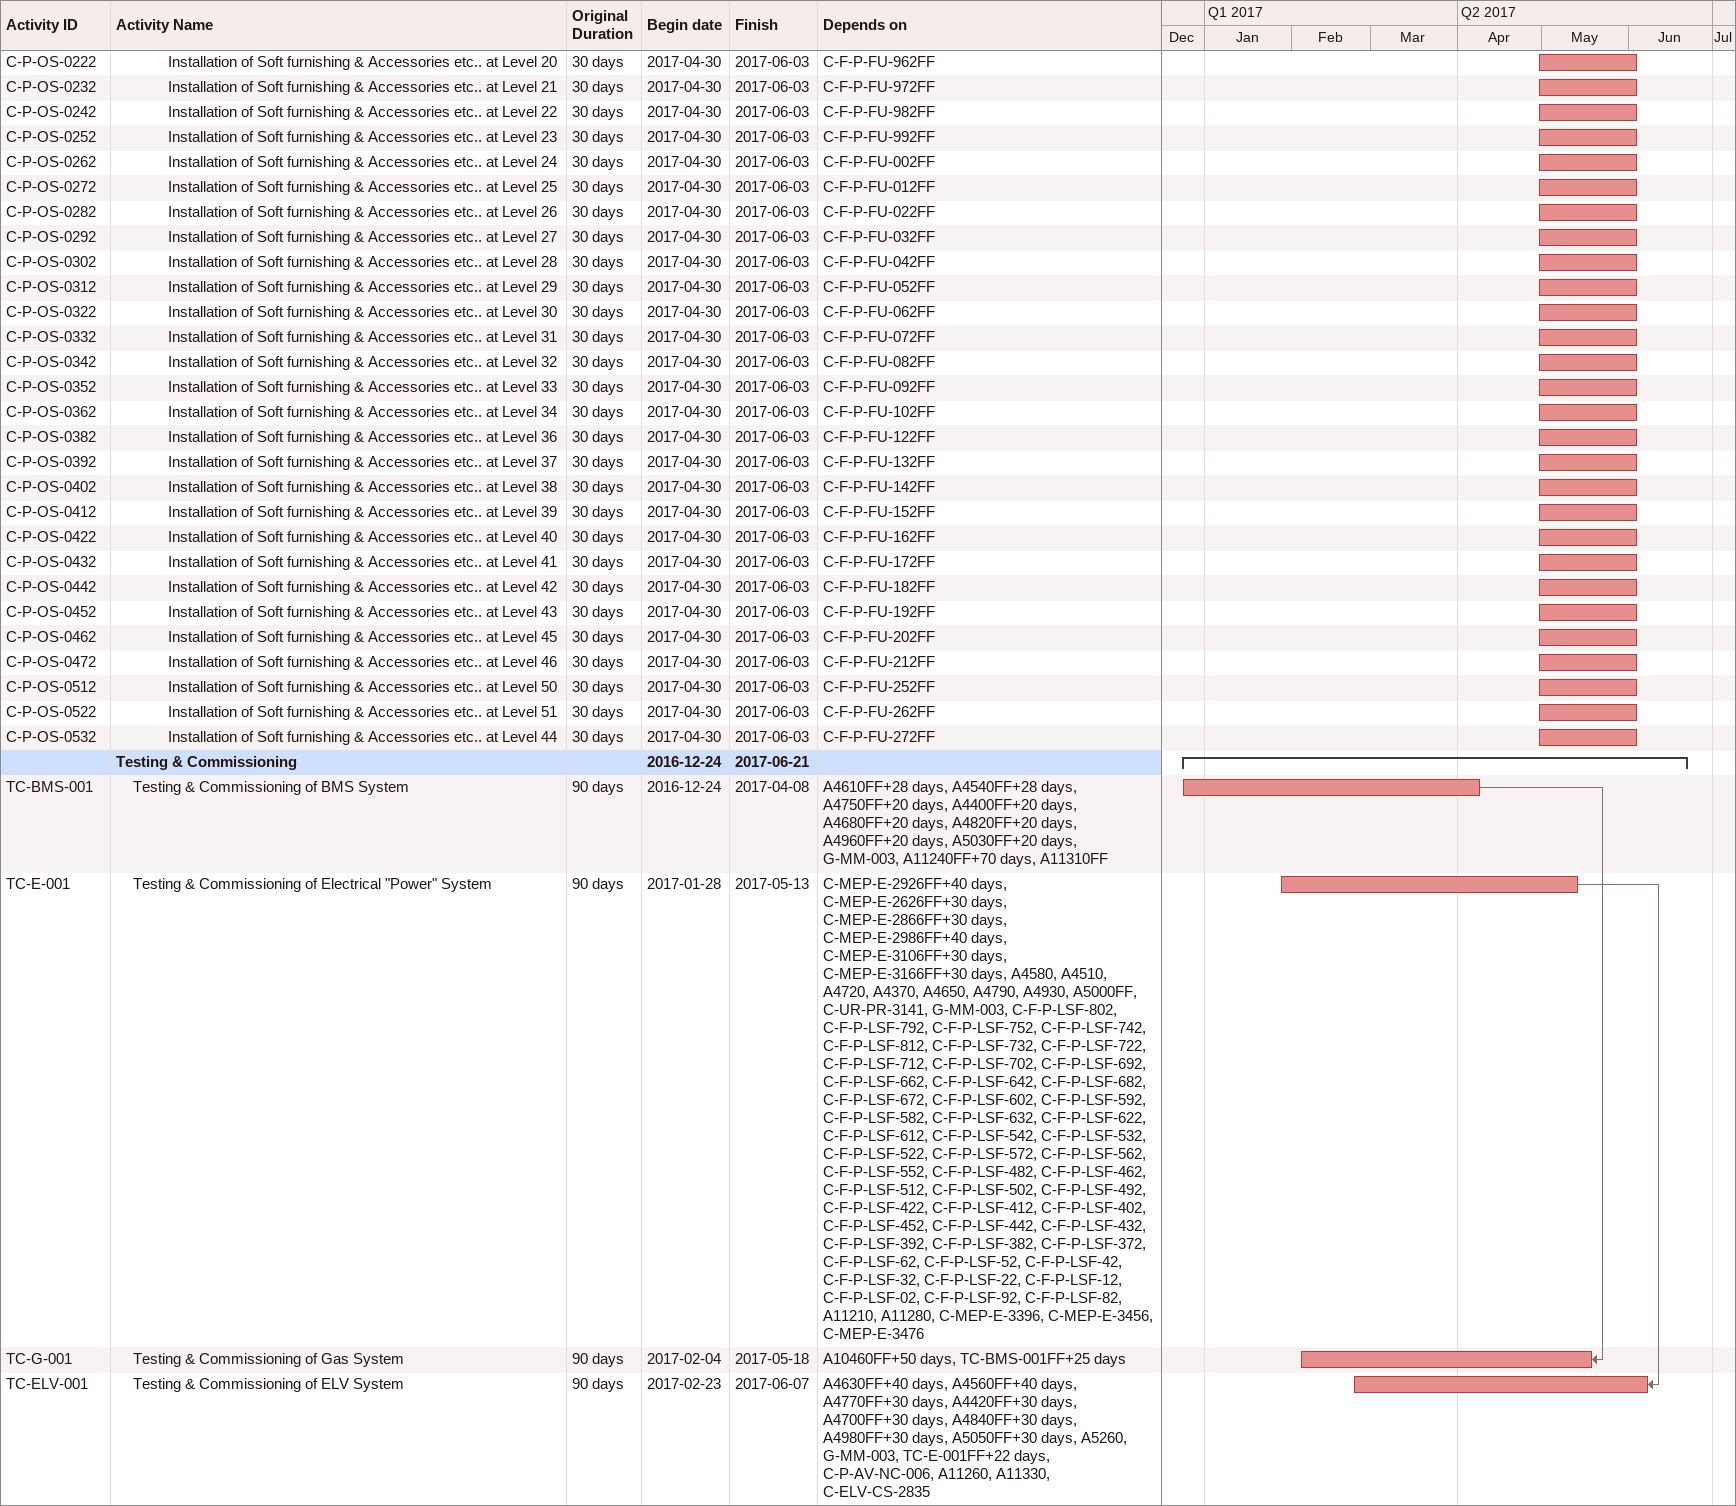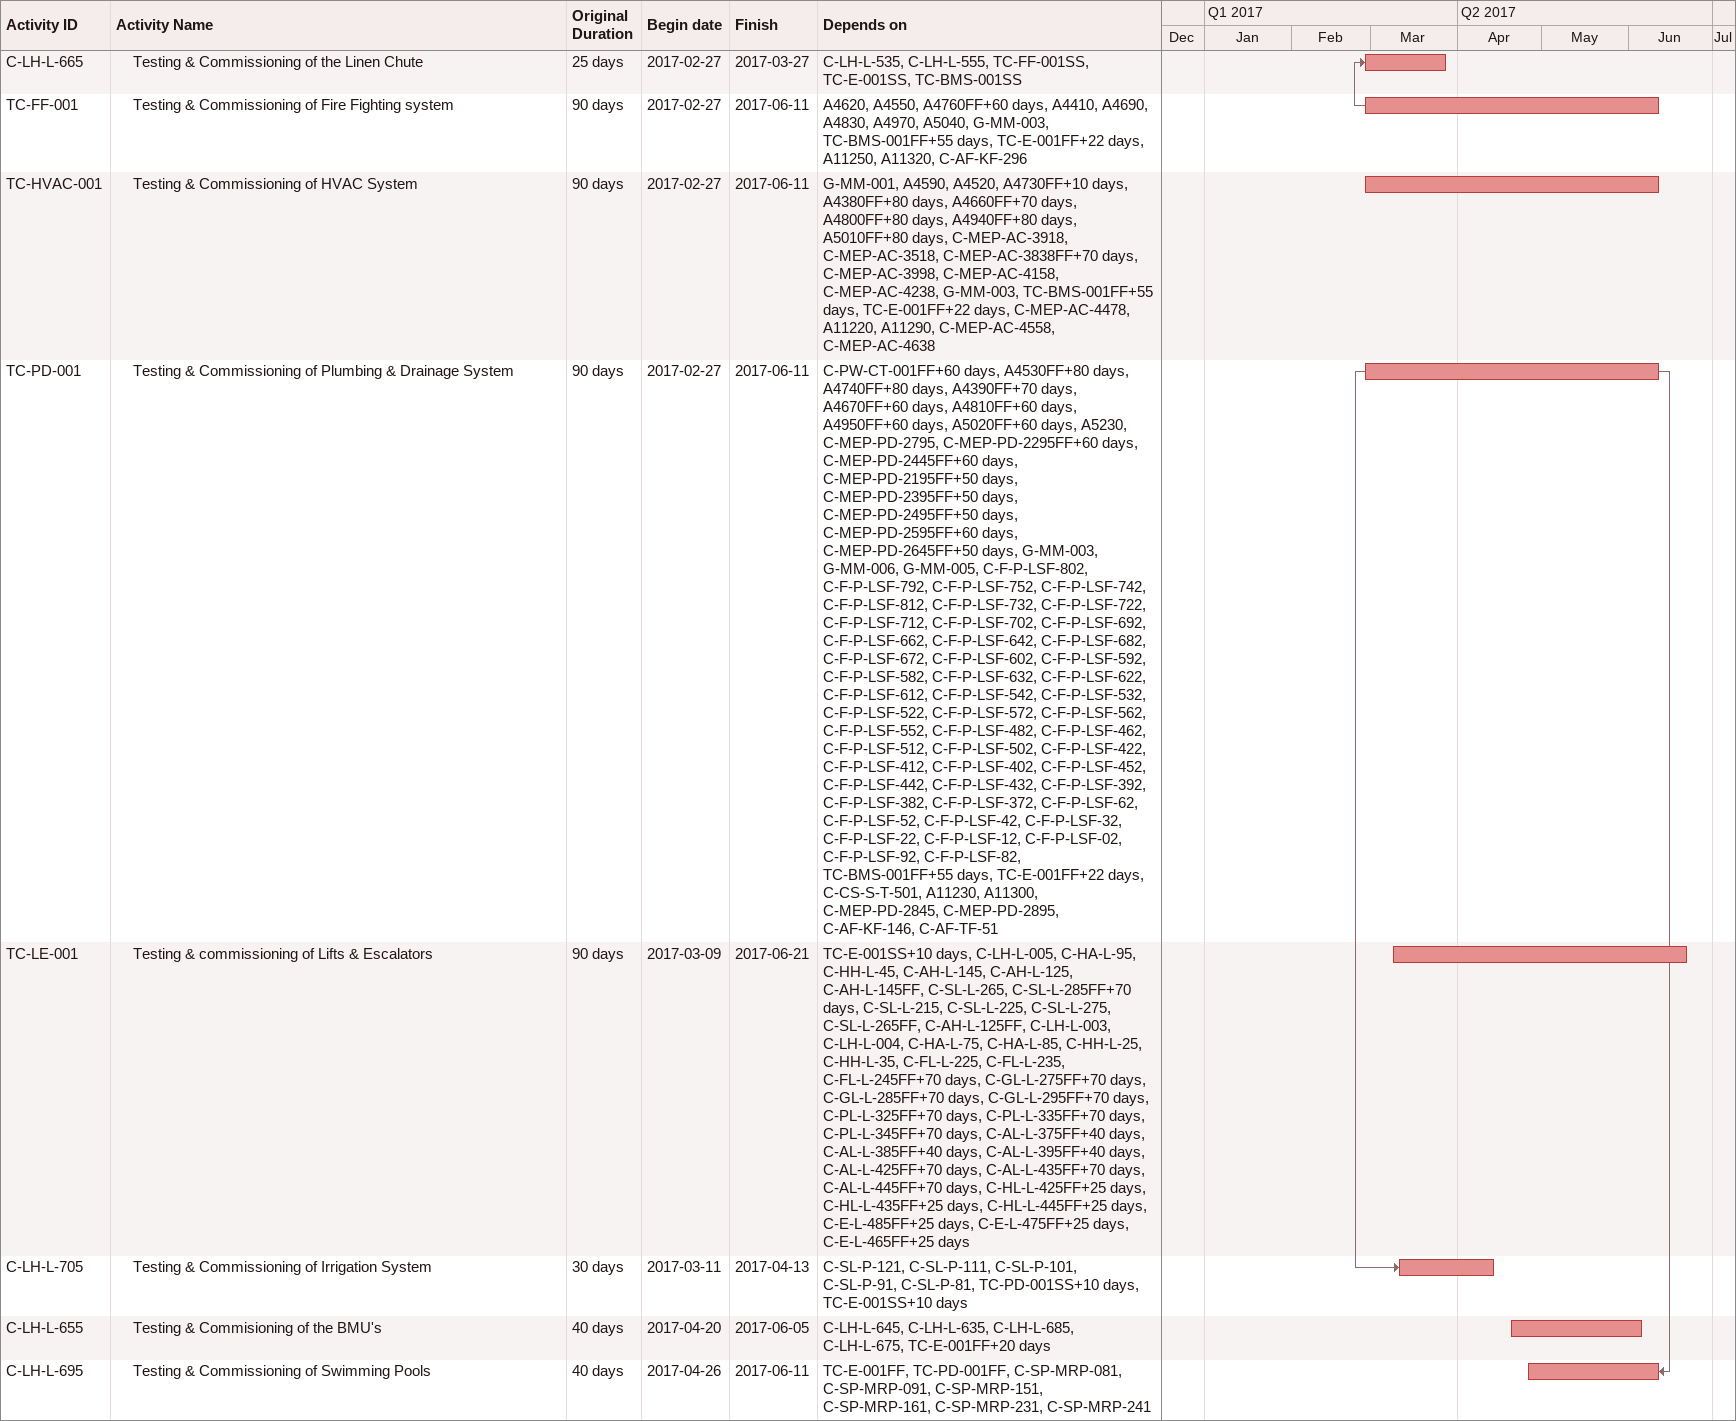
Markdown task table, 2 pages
| ID | Level | Task | Original duration | Start | Finish | Predecessors |
|---|---|---|---|---|---|---|
| C-P-OS-0222 | 4 | Installation of Soft furnishing & Accessories etc.. at Level 20 | 30d | 2017-04-30 | 2017-06-03 | C-F-P-FU-962FF |
| C-P-OS-0232 | 4 | Installation of Soft furnishing & Accessories etc.. at Level 21 | 30d | 2017-04-30 | 2017-06-03 | C-F-P-FU-972FF |
| C-P-OS-0242 | 4 | Installation of Soft furnishing & Accessories etc.. at Level 22 | 30d | 2017-04-30 | 2017-06-03 | C-F-P-FU-982FF |
| C-P-OS-0252 | 4 | Installation of Soft furnishing & Accessories etc.. at Level 23 | 30d | 2017-04-30 | 2017-06-03 | C-F-P-FU-992FF |
| C-P-OS-0262 | 4 | Installation of Soft furnishing & Accessories etc.. at Level 24 | 30d | 2017-04-30 | 2017-06-03 | C-F-P-FU-002FF |
| C-P-OS-0272 | 4 | Installation of Soft furnishing & Accessories etc.. at Level 25 | 30d | 2017-04-30 | 2017-06-03 | C-F-P-FU-012FF |
| C-P-OS-0282 | 4 | Installation of Soft furnishing & Accessories etc.. at Level 26 | 30d | 2017-04-30 | 2017-06-03 | C-F-P-FU-022FF |
| C-P-OS-0292 | 4 | Installation of Soft furnishing & Accessories etc.. at Level 27 | 30d | 2017-04-30 | 2017-06-03 | C-F-P-FU-032FF |
| C-P-OS-0302 | 4 | Installation of Soft furnishing & Accessories etc.. at Level 28 | 30d | 2017-04-30 | 2017-06-03 | C-F-P-FU-042FF |
| C-P-OS-0312 | 4 | Installation of Soft furnishing & Accessories etc.. at Level 29 | 30d | 2017-04-30 | 2017-06-03 | C-F-P-FU-052FF |
| C-P-OS-0322 | 4 | Installation of Soft furnishing & Accessories etc.. at Level 30 | 30d | 2017-04-30 | 2017-06-03 | C-F-P-FU-062FF |
| C-P-OS-0332 | 4 | Installation of Soft furnishing & Accessories etc.. at Level 31 | 30d | 2017-04-30 | 2017-06-03 | C-F-P-FU-072FF |
| C-P-OS-0342 | 4 | Installation of Soft furnishing & Accessories etc.. at Level 32 | 30d | 2017-04-30 | 2017-06-03 | C-F-P-FU-082FF |
| C-P-OS-0352 | 4 | Installation of Soft furnishing & Accessories etc.. at Level 33 | 30d | 2017-04-30 | 2017-06-03 | C-F-P-FU-092FF |
| C-P-OS-0362 | 4 | Installation of Soft furnishing & Accessories etc.. at Level 34 | 30d | 2017-04-30 | 2017-06-03 | C-F-P-FU-102FF |
| C-P-OS-0382 | 4 | Installation of Soft furnishing & Accessories etc.. at Level 36 | 30d | 2017-04-30 | 2017-06-03 | C-F-P-FU-122FF |
| C-P-OS-0392 | 4 | Installation of Soft furnishing & Accessories etc.. at Level 37 | 30d | 2017-04-30 | 2017-06-03 | C-F-P-FU-132FF |
| C-P-OS-0402 | 4 | Installation of Soft furnishing & Accessories etc.. at Level 38 | 30d | 2017-04-30 | 2017-06-03 | C-F-P-FU-142FF |
| C-P-OS-0412 | 4 | Installation of Soft furnishing & Accessories etc.. at Level 39 | 30d | 2017-04-30 | 2017-06-03 | C-F-P-FU-152FF |
| C-P-OS-0422 | 4 | Installation of Soft furnishing & Accessories etc.. at Level 40 | 30d | 2017-04-30 | 2017-06-03 | C-F-P-FU-162FF |
| C-P-OS-0432 | 4 | Installation of Soft furnishing & Accessories etc.. at Level 41 | 30d | 2017-04-30 | 2017-06-03 | C-F-P-FU-172FF |
| C-P-OS-0442 | 4 | Installation of Soft furnishing & Accessories etc.. at Level 42 | 30d | 2017-04-30 | 2017-06-03 | C-F-P-FU-182FF |
| C-P-OS-0452 | 4 | Installation of Soft furnishing & Accessories etc.. at Level 43 | 30d | 2017-04-30 | 2017-06-03 | C-F-P-FU-192FF |
| C-P-OS-0462 | 4 | Installation of Soft furnishing & Accessories etc.. at Level 45 | 30d | 2017-04-30 | 2017-06-03 | C-F-P-FU-202FF |
| C-P-OS-0472 | 4 | Installation of Soft furnishing & Accessories etc.. at Level 46 | 30d | 2017-04-30 | 2017-06-03 | C-F-P-FU-212FF |
| C-P-OS-0512 | 4 | Installation of Soft furnishing & Accessories etc.. at Level 50 | 30d | 2017-04-30 | 2017-06-03 | C-F-P-FU-252FF |
| C-P-OS-0522 | 4 | Installation of Soft furnishing & Accessories etc.. at Level 51 | 30d | 2017-04-30 | 2017-06-03 | C-F-P-FU-262FF |
| C-P-OS-0532 | 4 | Installation of Soft furnishing & Accessories etc.. at Level 44 | 30d | 2017-04-30 | 2017-06-03 | C-F-P-FU-272FF |
|  | 1 | **Testing & Commissioning** |  | 2016-12-24 | 2017-06-21 |  |
| TC-BMS-001 | 2 | Testing & Commissioning of BMS System | 90d | 2016-12-24 | 2017-04-08 | A4610FF+28d, A4540FF+28d, A4750FF+20d, A4400FF+20d, A4680FF+20d, A4820FF+20d, A4960FF+20d, A5030FF+20d, G-MM-003, A11240FF+70d, A11310FF |
| TC-E-001 | 2 | Testing & Commissioning of Electrical "Power" System | 90d | 2017-01-28 | 2017-05-13 | C-MEP-E-2926FF+40d, C-MEP-E-2626FF+30d, C-MEP-E-2866FF+30d, C-MEP-E-2986FF+40d, C-MEP-E-3106FF+30d, C-MEP-E-3166FF+30d, A4580, A4510, A4720, A4370, A4650, A4790, A4930, A5000FF, C-UR-PR-3141, G-MM-003, C-F-P-LSF-802, C-F-P-LSF-792, C-F-P-LSF-752, C-F-P-LSF-742, C-F-P-LSF-812, C-F-P-LSF-732, C-F-P-LSF-722, C-F-P-LSF-712, C-F-P-LSF-702, C-F-P-LSF-692, C-F-P-LSF-662, C-F-P-LSF-642, C-F-P-LSF-682, C-F-P-LSF-672, C-F-P-LSF-602, C-F-P-LSF-592, C-F-P-LSF-582, C-F-P-LSF-632, C-F-P-LSF-622, C-F-P-LSF-612, C-F-P-LSF-542, C-F-P-LSF-532, C-F-P-LSF-522, C-F-P-LSF-572, C-F-P-LSF-562, C-F-P-LSF-552, C-F-P-LSF-482, C-F-P-LSF-462, C-F-P-LSF-512, C-F-P-LSF-502, C-F-P-LSF-492, C-F-P-LSF-422, C-F-P-LSF-412, C-F-P-LSF-402, C-F-P-LSF-452, C-F-P-LSF-442, C-F-P-LSF-432, C-F-P-LSF-392, C-F-P-LSF-382, C-F-P-LSF-372, C-F-P-LSF-62, C-F-P-LSF-52, C-F-P-LSF-42, C-F-P-LSF-32, C-F-P-LSF-22, C-F-P-LSF-12, C-F-P-LSF-02, C-F-P-LSF-92, C-F-P-LSF-82, A11210, A11280, C-MEP-E-3396, C-MEP-E-3456, C-MEP-E-3476 |
| TC-G-001 | 2 | Testing & Commissioning of Gas System | 90d | 2017-02-04 | 2017-05-18 | A10460FF+50d, TC-BMS-001FF+25d |
| TC-ELV-001 | 2 | Testing & Commissioning of ELV System | 90d | 2017-02-23 | 2017-06-07 | A4630FF+40d, A4560FF+40d, A4770FF+30d, A4420FF+30d, A4700FF+30d, A4840FF+30d, A4980FF+30d, A5050FF+30d, A5260, G-MM-003, TC-E-001FF+22d, C-P-AV-NC-006, A11260, A11330, C-ELV-CS-2835 |
| C-LH-L-665 | 2 | Testing & Commissioning of the Linen Chute | 25d | 2017-02-27 | 2017-03-27 | C-LH-L-535, C-LH-L-555, TC-FF-001SS, TC-E-001SS, TC-BMS-001SS |
| TC-FF-001 | 2 | Testing & Commissioning of Fire Fighting system | 90d | 2017-02-27 | 2017-06-11 | A4620, A4550, A4760FF+60d, A4410, A4690, A4830, A4970, A5040, G-MM-003, TC-BMS-001FF+55d, TC-E-001FF+22d, A11250, A11320, C-AF-KF-296 |
| TC-HVAC-001 | 2 | Testing & Commissioning of HVAC System | 90d | 2017-02-27 | 2017-06-11 | G-MM-001, A4590, A4520, A4730FF+10d, A4380FF+80d, A4660FF+70d, A4800FF+80d, A4940FF+80d, A5010FF+80d, C-MEP-AC-3918, C-MEP-AC-3518, C-MEP-AC-3838FF+70d, C-MEP-AC-3998, C-MEP-AC-4158, C-MEP-AC-4238, G-MM-003, TC-BMS-001FF+55d, TC-E-001FF+22d, C-MEP-AC-4478, A11220, A11290, C-MEP-AC-4558, C-MEP-AC-4638 |
| TC-PD-001 | 2 | Testing & Commissioning of Plumbing & Drainage System | 90d | 2017-02-27 | 2017-06-11 | C-PW-CT-001FF+60d, A4530FF+80d, A4740FF+80d, A4390FF+70d, A4670FF+60d, A4810FF+60d, A4950FF+60d, A5020FF+60d, A5230, C-MEP-PD-2795, C-MEP-PD-2295FF+60d, C-MEP-PD-2445FF+60d, C-MEP-PD-2195FF+50d, C-MEP-PD-2395FF+50d, C-MEP-PD-2495FF+50d, C-MEP-PD-2595FF+60d, C-MEP-PD-2645FF+50d, G-MM-003, G-MM-006, G-MM-005, C-F-P-LSF-802, C-F-P-LSF-792, C-F-P-LSF-752, C-F-P-LSF-742, C-F-P-LSF-812, C-F-P-LSF-732, C-F-P-LSF-722, C-F-P-LSF-712, C-F-P-LSF-702, C-F-P-LSF-692, C-F-P-LSF-662, C-F-P-LSF-642, C-F-P-LSF-682, C-F-P-LSF-672, C-F-P-LSF-602, C-F-P-LSF-592, C-F-P-LSF-582, C-F-P-LSF-632, C-F-P-LSF-622, C-F-P-LSF-612, C-F-P-LSF-542, C-F-P-LSF-532, C-F-P-LSF-522, C-F-P-LSF-572, C-F-P-LSF-562, C-F-P-LSF-552, C-F-P-LSF-482, C-F-P-LSF-462, C-F-P-LSF-512, C-F-P-LSF-502, C-F-P-LSF-422, C-F-P-LSF-412, C-F-P-LSF-402, C-F-P-LSF-452, C-F-P-LSF-442, C-F-P-LSF-432, C-F-P-LSF-392, C-F-P-LSF-382, C-F-P-LSF-372, C-F-P-LSF-62, C-F-P-LSF-52, C-F-P-LSF-42, C-F-P-LSF-32, C-F-P-LSF-22, C-F-P-LSF-12, C-F-P-LSF-02, C-F-P-LSF-92, C-F-P-LSF-82, TC-BMS-001FF+55d, TC-E-001FF+22d, C-CS-S-T-501, A11230, A11300, C-MEP-PD-2845, C-MEP-PD-2895, C-AF-KF-146, C-AF-TF-51 |
| TC-LE-001 | 2 | Testing & commissioning of Lifts & Escalators | 90d | 2017-03-09 | 2017-06-21 | TC-E-001SS+10d, C-LH-L-005, C-HA-L-95, C-HH-L-45, C-AH-L-145, C-AH-L-125, C-AH-L-145FF, C-SL-L-265, C-SL-L-285FF+70d, C-SL-L-215, C-SL-L-225, C-SL-L-275, C-SL-L-265FF, C-AH-L-125FF, C-LH-L-003, C-LH-L-004, C-HA-L-75, C-HA-L-85, C-HH-L-25, C-HH-L-35, C-FL-L-225, C-FL-L-235, C-FL-L-245FF+70d, C-GL-L-275FF+70d, C-GL-L-285FF+70d, C-GL-L-295FF+70d, C-PL-L-325FF+70d, C-PL-L-335FF+70d, C-PL-L-345FF+70d, C-AL-L-375FF+40d, C-AL-L-385FF+40d, C-AL-L-395FF+40d, C-AL-L-425FF+70d, C-AL-L-435FF+70d, C-AL-L-445FF+70d, C-HL-L-425FF+25d, C-HL-L-435FF+25d, C-HL-L-445FF+25d, C-E-L-485FF+25d, C-E-L-475FF+25d, C-E-L-465FF+25d |
| C-LH-L-705 | 2 | Testing & Commissioning of Irrigation System | 30d | 2017-03-11 | 2017-04-13 | C-SL-P-121, C-SL-P-111, C-SL-P-101, C-SL-P-91, C-SL-P-81, TC-PD-001SS+10d, TC-E-001SS+10d |
| C-LH-L-655 | 2 | Testing & Commisioning of the BMU's | 40d | 2017-04-20 | 2017-06-05 | C-LH-L-645, C-LH-L-635, C-LH-L-685, C-LH-L-675, TC-E-001FF+20d |
| C-LH-L-695 | 2 | Testing & Commissioning of Swimming Pools | 40d | 2017-04-26 | 2017-06-11 | TC-E-001FF, TC-PD-001FF, C-SP-MRP-081, C-SP-MRP-091, C-SP-MRP-151, C-SP-MRP-161, C-SP-MRP-231, C-SP-MRP-241 |
